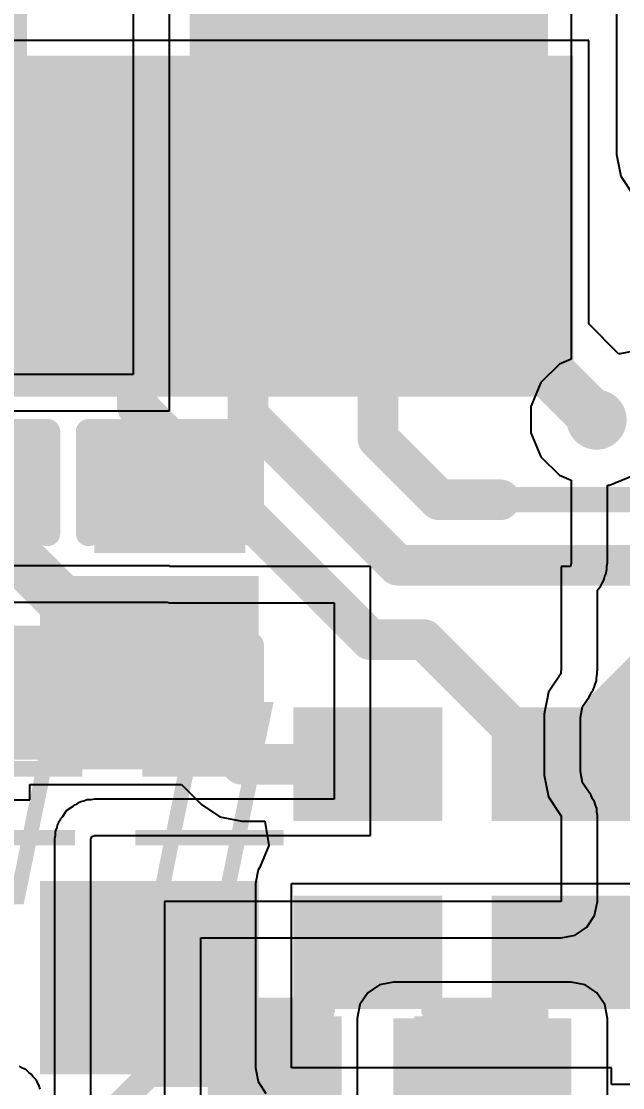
# Model space of a CAD drawing. Header units: millimetres. Extents: x -1.7 to 76.1, y -1.1 to 50.5.
# Drawn here: x 8.61 to 11.61, y 24.44 to 29.77 of the extents above; entities that cross this region are included whole.
import ezdxf

# ---------------------------------------------------------------- set-up
doc = ezdxf.new("R2010")
doc.units = ezdxf.units.MM
for name, color, linetype in [('BottomLayer', 5, 'Continuous'), ('BottomPaste', 16, 'Continuous'), ('BottomSolder', 6, 'Continuous'), ('TopLayer', 1, 'Continuous'), ('TopOverlay', 2, 'Continuous'), ('TopPaste', 8, 'Continuous'), ('TopSolder', 216, 'Continuous'), ('ViaHoleLayer', 16, 'Continuous')]:
    doc.layers.add(name, color=color, linetype=linetype)
doc.styles.add('Arial', font='', dxfattribs={"height": 0.2})
doc.styles.get('Arial').set_extended_font_data('Arial')

# ---------------------------------------------------------------- blocks, each defined once
blk = doc.blocks.new('C___0402_22')
at = {"layer": 'TopLayer'}
for points in [[(-0.6985, -0.3175), (-0.6985, 0.3175), (-0.2412999999999999, 0.3175), (-0.2413, -0.3175)], [(0.2412999999999999, -0.3175), (0.2413, 0.3175), (0.6985, 0.3175), (0.6985, -0.3175)]]:
    blk.add_hatch(color=1, dxfattribs=at).paths.add_polyline_path(points)
at = {"layer": 'TopPaste'}
for points in [[(-0.6985, -0.3175), (-0.6985, 0.3175), (-0.2412999999999999, 0.3175), (-0.2413, -0.3175)], [(0.2412999999999999, -0.3175), (0.2413, 0.3175), (0.6985, 0.3175), (0.6985, -0.3175)]]:
    blk.add_hatch(color=8, dxfattribs=at).paths.add_polyline_path(points)
at = {"layer": 'TopSolder'}
for points in [[(-0.7584998799999999, -0.37749988), (-0.7584998799999999, 0.37749988), (-0.18130012, 0.37749988), (-0.18130012, -0.37749988)], [(0.18130012, -0.37749988), (0.18130012, 0.37749988), (0.7584998799999999, 0.37749988), (0.7584998799999999, -0.37749988)]]:
    blk.add_hatch(color=216, dxfattribs=at).paths.add_polyline_path(points)
at = {"layer": 'TopOverlay', "const_width": 0.127}
for points in [[(-0.7874, 0.4064), (-0.2794, 0.4064)], [(-0.7874, -0.4064), (-0.7874, 0.4064)], [(0.2794, 0.4064), (0.7874, 0.4064)], [(0.7874, -0.4064), (0.7874, 0.4064)], [(-0.7874, -0.4064), (-0.2794, -0.4064)], [(0.2794, -0.4064), (0.7874, -0.4064)]]:
    blk.add_lwpolyline(points, dxfattribs=at)
at = {"layer": 'TopOverlay', "const_width": 0.0635}
for points in [[(-0.8191499999999999, 0.4064, 1), (-0.7556499999999999, 0.4064, 1)], [(-0.8191499999999999, 0.4064, 1), (-0.7556499999999999, 0.4064, 1)], [(-0.31115, 0.4064, 1), (-0.24765, 0.4064, 1)], [(0.24765, 0.4064, 1), (0.31115, 0.4064, 1)], [(0.7556499999999999, 0.4064, 1), (0.8191499999999999, 0.4064, 1)], [(0.7556499999999999, 0.4064, 1), (0.8191499999999999, 0.4064, 1)], [(-0.8191499999999999, -0.4064, 1), (-0.7556499999999999, -0.4064, 1)], [(-0.8191499999999999, -0.4064, 1), (-0.7556499999999999, -0.4064, 1)], [(-0.31115, -0.4064, 1), (-0.24765, -0.4064, 1)], [(0.24765, -0.4064, 1), (0.31115, -0.4064, 1)], [(0.7556499999999999, -0.4064, 1), (0.8191499999999999, -0.4064, 1)], [(0.7556499999999999, -0.4064, 1), (0.8191499999999999, -0.4064, 1)]]:
    blk.add_lwpolyline(points, format="xyb", close=True, dxfattribs=at)
blk = doc.blocks.new('C___0402_40')
at = {"layer": 'TopLayer'}
for points in [[(-0.6985, -0.3175), (-0.6985, 0.3175), (-0.2412999999999999, 0.3175), (-0.2413, -0.3175)], [(0.2412999999999999, -0.3175), (0.2413, 0.3175), (0.6985, 0.3175), (0.6985, -0.3175)]]:
    blk.add_hatch(color=1, dxfattribs=at).paths.add_polyline_path(points)
at = {"layer": 'TopPaste'}
for points in [[(-0.6985, -0.3175), (-0.6985, 0.3175), (-0.2412999999999999, 0.3175), (-0.2413, -0.3175)], [(0.2412999999999999, -0.3175), (0.2413, 0.3175), (0.6985, 0.3175), (0.6985, -0.3175)]]:
    blk.add_hatch(color=8, dxfattribs=at).paths.add_polyline_path(points)
at = {"layer": 'TopSolder'}
for points in [[(-0.7584998799999999, -0.37749988), (-0.7584998799999999, 0.37749988), (-0.18130012, 0.37749988), (-0.18130012, -0.37749988)], [(0.18130012, -0.37749988), (0.18130012, 0.37749988), (0.7584998799999999, 0.37749988), (0.7584998799999999, -0.37749988)]]:
    blk.add_hatch(color=216, dxfattribs=at).paths.add_polyline_path(points)
at = {"layer": 'TopOverlay', "const_width": 0.127}
for points in [[(-0.7874, 0.4064), (-0.7874, -0.4064)], [(-0.7874, 0.4064), (-0.2794, 0.4064)], [(0.2794, 0.4064), (0.7874, 0.4064)], [(0.7874, 0.4064), (0.7874, -0.4064)], [(-0.7874, -0.4064), (-0.2794, -0.4064)], [(0.2794, -0.4064), (0.7874, -0.4064)]]:
    blk.add_lwpolyline(points, dxfattribs=at)
at = {"layer": 'TopOverlay', "const_width": 0.0635}
for points in [[(-0.8191499999999999, 0.4064, 1), (-0.7556499999999999, 0.4064, 1)], [(-0.8191499999999999, 0.4064, 1), (-0.7556499999999999, 0.4064, 1)], [(-0.31115, 0.4064, 1), (-0.24765, 0.4064, 1)], [(0.24765, 0.4064, 1), (0.31115, 0.4064, 1)], [(0.7556499999999999, 0.4064, 1), (0.8191499999999999, 0.4064, 1)], [(0.7556499999999999, 0.4064, 1), (0.8191499999999999, 0.4064, 1)], [(-0.8191499999999999, -0.4064, 1), (-0.7556499999999999, -0.4064, 1)], [(-0.8191499999999999, -0.4064, 1), (-0.7556499999999999, -0.4064, 1)], [(-0.31115, -0.4064, 1), (-0.24765, -0.4064, 1)], [(0.24765, -0.4064, 1), (0.31115, -0.4064, 1)], [(0.7556499999999999, -0.4064, 1), (0.8191499999999999, -0.4064, 1)], [(0.7556499999999999, -0.4064, 1), (0.8191499999999999, -0.4064, 1)]]:
    blk.add_lwpolyline(points, format="xyb", close=True, dxfattribs=at)
blk = doc.blocks.new('C___0402_41')
at = {"layer": 'TopLayer'}
for points in [[(-0.6985, -0.3175), (-0.6985, 0.3175), (-0.2412999999999999, 0.3175), (-0.2413, -0.3175)], [(0.2412999999999999, -0.3175), (0.2413, 0.3175), (0.6985, 0.3175), (0.6985, -0.3175)]]:
    blk.add_hatch(color=1, dxfattribs=at).paths.add_polyline_path(points)
at = {"layer": 'TopPaste'}
for points in [[(-0.6985, -0.3175), (-0.6985, 0.3175), (-0.2412999999999999, 0.3175), (-0.2413, -0.3175)], [(0.2412999999999999, -0.3175), (0.2413, 0.3175), (0.6985, 0.3175), (0.6985, -0.3175)]]:
    blk.add_hatch(color=8, dxfattribs=at).paths.add_polyline_path(points)
at = {"layer": 'TopSolder'}
for points in [[(-0.7584998799999999, -0.37749988), (-0.7584998799999999, 0.37749988), (-0.18130012, 0.37749988), (-0.18130012, -0.37749988)], [(0.18130012, -0.37749988), (0.18130012, 0.37749988), (0.7584998799999999, 0.37749988), (0.7584998799999999, -0.37749988)]]:
    blk.add_hatch(color=216, dxfattribs=at).paths.add_polyline_path(points)
at = {"layer": 'TopOverlay', "const_width": 0.127}
for points in [[(-0.7874, 0.4064), (-0.2794, 0.4064)], [(-0.7874, 0.4064), (-0.7874, -0.4064)], [(0.2794, 0.4064), (0.7874, 0.4064)], [(0.7874, 0.4064), (0.7874, -0.4064)], [(-0.7874, -0.4064), (-0.2794, -0.4064)], [(0.2794, -0.4064), (0.7874, -0.4064)]]:
    blk.add_lwpolyline(points, dxfattribs=at)
at = {"layer": 'TopOverlay', "const_width": 0.0635}
for points in [[(-0.8191499999999999, 0.4064, 1), (-0.7556499999999999, 0.4064, 1)], [(-0.8191499999999999, 0.4064, 1), (-0.7556499999999999, 0.4064, 1)], [(-0.31115, 0.4064, 1), (-0.24765, 0.4064, 1)], [(0.24765, 0.4064, 1), (0.31115, 0.4064, 1)], [(0.7556499999999999, 0.4064, 1), (0.8191499999999999, 0.4064, 1)], [(0.7556499999999999, 0.4064, 1), (0.8191499999999999, 0.4064, 1)], [(-0.8191499999999999, -0.4064, 1), (-0.7556499999999999, -0.4064, 1)], [(-0.8191499999999999, -0.4064, 1), (-0.7556499999999999, -0.4064, 1)], [(-0.31115, -0.4064, 1), (-0.24765, -0.4064, 1)], [(0.24765, -0.4064, 1), (0.31115, -0.4064, 1)], [(0.7556499999999999, -0.4064, 1), (0.8191499999999999, -0.4064, 1)], [(0.7556499999999999, -0.4064, 1), (0.8191499999999999, -0.4064, 1)]]:
    blk.add_lwpolyline(points, format="xyb", close=True, dxfattribs=at)
blk = doc.blocks.new('C___1206_45')
at = {"layer": 'TopLayer'}
for points in [[(-2.032, 0.889), (-0.508, 0.889), (-0.508, -0.889), (-2.032, -0.889)], [(0.508, 0.889), (2.032, 0.889), (2.032, -0.889), (0.508, -0.889)]]:
    blk.add_hatch(color=1, dxfattribs=at).paths.add_polyline_path(points)
at = {"layer": 'TopPaste'}
for points in [[(-2.032, 0.889), (-0.508, 0.889), (-0.508, -0.889), (-2.032, -0.889)], [(0.508, 0.889), (2.032, 0.889), (2.032, -0.889), (0.508, -0.889)]]:
    blk.add_hatch(color=8, dxfattribs=at).paths.add_polyline_path(points)
at = {"layer": 'TopSolder'}
for points in [[(-2.1336, 0.9905999999999999), (-0.4064, 0.9905999999999999), (-0.4064, -0.9905999999999999), (-2.1336, -0.9905999999999999)], [(0.4064, 0.9905999999999999), (2.1336, 0.9905999999999999), (2.1336, -0.9905999999999999), (0.4064, -0.9905999999999999)]]:
    blk.add_hatch(color=216, dxfattribs=at).paths.add_polyline_path(points)
at = {"layer": 'TopOverlay', "const_width": 0.127}
for points in [[(-2.1336, -0.9905999999999999), (-2.1336, 0.9905999999999999)], [(-2.1336, 0.9905999999999999), (-0.6096, 0.9905999999999999)], [(0.6096, 0.9905999999999999), (2.1336, 0.9905999999999999)], [(2.1336, -0.9905999999999999), (2.1336, 0.9905999999999999)], [(-2.1336, -0.9905999999999999), (-0.6096, -0.9905999999999999)], [(0.6096, -0.9905999999999999), (2.1336, -0.9905999999999999)]]:
    blk.add_lwpolyline(points, dxfattribs=at)
at = {"layer": 'TopOverlay', "const_width": 0.0635}
for points in [[(-2.16535, 0.9905999999999999, 1), (-2.10185, 0.9905999999999999, 1)], [(-2.16535, 0.9905999999999999, 1), (-2.10185, 0.9905999999999999, 1)], [(-0.64135, 0.9905999999999999, 1), (-0.57785, 0.9905999999999999, 1)], [(0.57785, 0.9905999999999999, 1), (0.64135, 0.9905999999999999, 1)], [(2.10185, 0.9905999999999999, 1), (2.16535, 0.9905999999999999, 1)], [(2.10185, 0.9905999999999999, 1), (2.16535, 0.9905999999999999, 1)], [(-2.16535, -0.9905999999999999, 1), (-2.10185, -0.9905999999999999, 1)], [(-2.16535, -0.9905999999999999, 1), (-2.10185, -0.9905999999999999, 1)], [(-0.64135, -0.9905999999999999, 1), (-0.57785, -0.9905999999999999, 1)], [(0.57785, -0.9905999999999999, 1), (0.64135, -0.9905999999999999, 1)], [(2.10185, -0.9905999999999999, 1), (2.16535, -0.9905999999999999, 1)], [(2.10185, -0.9905999999999999, 1), (2.16535, -0.9905999999999999, 1)]]:
    blk.add_lwpolyline(points, format="xyb", close=True, dxfattribs=at)
blk = doc.blocks.new('R___0402_B_136')
at = {"layer": 'BottomLayer'}
for points in [[(-0.2413, 0.3175), (-0.2412999999999999, -0.3175), (-0.6985, -0.3175), (-0.6985, 0.3175)], [(0.6985, 0.3175), (0.6985, -0.3175), (0.2413, -0.3175), (0.2412999999999999, 0.3175)]]:
    blk.add_hatch(color=5, dxfattribs=at).paths.add_polyline_path(points)
at = {"layer": 'BottomPaste'}
for points in [[(-0.2413, 0.3175), (-0.2412999999999999, -0.3175), (-0.6985, -0.3175), (-0.6985, 0.3175)], [(0.6985, 0.3175), (0.6985, -0.3175), (0.2413, -0.3175), (0.2412999999999999, 0.3175)]]:
    blk.add_hatch(color=16, dxfattribs=at).paths.add_polyline_path(points)
at = {"layer": 'BottomSolder'}
for points in [[(-0.18629884, 0.37250116), (-0.1862988399999999, -0.37250116), (-0.75350116, -0.37250116), (-0.75350116, 0.37250116)], [(0.75350116, 0.37250116), (0.75350116, -0.37250116), (0.18629884, -0.37250116), (0.1862988399999999, 0.37250116)]]:
    blk.add_hatch(color=6, dxfattribs=at).paths.add_polyline_path(points)
blk = doc.blocks.new('R___0603_B_142')
at = {"layer": 'BottomLayer'}
for points in [[(-1.143, -0.4445), (-1.143, 0.4445), (-0.3809999999999999, 0.4445), (-0.3809999999999999, -0.4445)], [(0.3809999999999999, -0.4445), (0.3809999999999999, 0.4445), (1.143, 0.4445), (1.143, -0.4445)]]:
    blk.add_hatch(color=5, dxfattribs=at).paths.add_polyline_path(points)
at = {"layer": 'BottomPaste'}
for points in [[(-1.143, -0.4445), (-1.143, 0.4445), (-0.3809999999999999, 0.4445), (-0.3809999999999999, -0.4445)], [(0.3809999999999999, -0.4445), (0.3809999999999999, 0.4445), (1.143, 0.4445), (1.143, -0.4445)]]:
    blk.add_hatch(color=16, dxfattribs=at).paths.add_polyline_path(points)
at = {"layer": 'BottomSolder'}
for points in [[(-1.2446, -0.5460999999999999), (-1.2446, 0.5460999999999999), (-0.2794, 0.5460999999999999), (-0.2794, -0.5460999999999999)], [(0.2794, -0.5460999999999999), (0.2794, 0.5460999999999999), (1.2446, 0.5460999999999999), (1.2446, -0.5460999999999999)]]:
    blk.add_hatch(color=6, dxfattribs=at).paths.add_polyline_path(points)
blk = doc.blocks.new('R___0402_B_175')
at = {"layer": 'BottomLayer'}
for points in [[(-0.2413, 0.3175), (-0.2412999999999999, -0.3175), (-0.6985, -0.3175), (-0.6985, 0.3175)], [(0.6985, 0.3175), (0.6985, -0.3175), (0.2413, -0.3175), (0.2412999999999999, 0.3175)]]:
    blk.add_hatch(color=5, dxfattribs=at).paths.add_polyline_path(points)
at = {"layer": 'BottomPaste'}
for points in [[(-0.2413, 0.3175), (-0.2412999999999999, -0.3175), (-0.6985, -0.3175), (-0.6985, 0.3175)], [(0.6985, 0.3175), (0.6985, -0.3175), (0.2413, -0.3175), (0.2412999999999999, 0.3175)]]:
    blk.add_hatch(color=16, dxfattribs=at).paths.add_polyline_path(points)
at = {"layer": 'BottomSolder'}
for points in [[(-0.18629884, 0.37250116), (-0.1862988399999999, -0.37250116), (-0.75350116, -0.37250116), (-0.75350116, 0.37250116)], [(0.75350116, 0.37250116), (0.75350116, -0.37250116), (0.18629884, -0.37250116), (0.1862988399999999, 0.37250116)]]:
    blk.add_hatch(color=6, dxfattribs=at).paths.add_polyline_path(points)
blk = doc.blocks.new('HTSSOP_16_B_221')
at = {"layer": 'BottomLayer'}
for points in [[(-3.649999049999999, 0.54999763), (-2.14999951, 0.54999763), (-2.14999951, 0.09999853), (-3.649999049999999, 0.09999853)], [(-3.649999049999999, -0.10000107), (-2.14999951, -0.10000107), (-2.14999951, -0.55000017), (-3.649999049999999, -0.55000017)], [(-3.649999049999999, -0.75000231), (-2.14999951, -0.75000231), (-2.14999951, -1.20000141), (-3.649999049999999, -1.20000141)], [(-3.649999049999999, -1.40000101), (-2.14999951, -1.40000101), (-2.14999951, -1.85000011), (-3.649999049999999, -1.85000011)], [(-3.649999049999999, -2.05000225), (-2.14999951, -2.05000225), (-2.14999951, -2.50000135), (-3.649999049999999, -2.50000135)]]:
    blk.add_hatch(color=5, dxfattribs=at).paths.add_polyline_path(points)
at = {"layer": 'BottomPaste'}
for points in [[(-3.649999049999999, 0.54999763), (-2.14999951, 0.54999763), (-2.14999951, 0.09999853), (-3.649999049999999, 0.09999853)], [(-3.649999049999999, -0.10000107), (-2.14999951, -0.10000107), (-2.14999951, -0.55000017), (-3.649999049999999, -0.55000017)], [(-3.649999049999999, -0.75000231), (-2.14999951, -0.75000231), (-2.14999951, -1.20000141), (-3.649999049999999, -1.20000141)], [(-3.649999049999999, -1.40000101), (-2.14999951, -1.40000101), (-2.14999951, -1.85000011), (-3.649999049999999, -1.85000011)], [(-3.649999049999999, -2.05000225), (-2.14999951, -2.05000225), (-2.14999951, -2.50000135), (-3.649999049999999, -2.50000135)]]:
    blk.add_hatch(color=16, dxfattribs=at).paths.add_polyline_path(points)
at = {"layer": 'BottomSolder'}
for points in [[(-3.751599049999999, 0.65159763), (-2.04839951, 0.65159763), (-2.04839951, -0.00160147), (-3.751599049999999, -0.00160147)], [(-3.751599049999999, 0.00159893), (-2.04839951, 0.00159893), (-2.04839951, -0.65160017), (-3.751599049999999, -0.65160017)], [(-3.751599049999999, -0.6484023099999999), (-2.04839951, -0.6484023099999999), (-2.04839951, -1.30160141), (-3.751599049999999, -1.30160141)], [(-3.751599049999999, -1.29840101), (-2.04839951, -1.29840101), (-2.04839951, -1.95160011), (-3.751599049999999, -1.95160011)], [(-3.751599049999999, -1.94840225), (-2.04839951, -1.94840225), (-2.04839951, -2.60160135), (-3.751599049999999, -2.60160135)]]:
    blk.add_hatch(color=6, dxfattribs=at).paths.add_polyline_path(points)

msp = doc.modelspace()

# ---------------------------------------------------------------- hatches: boundary and pattern name
at = {"layer": 'BottomLayer'}
h = msp.add_hatch(color=5, dxfattribs=at)
edge = h.paths.add_edge_path()
edge.add_arc((11.48010658, 27.78129826), 0.1499997, 0, 360)
at = {"layer": 'TopLayer'}
h = msp.add_hatch(color=1, dxfattribs=at)
edge = h.paths.add_edge_path()
edge.add_arc((11.48010658, 27.78129826), 0.1499997, 0, 360)
msp.add_hatch(color=1, dxfattribs=at).paths.add_polyline_path([(10.4648, 23.0886), (11.3538, 23.0886), (11.3538, 24.7904), (10.4648, 24.7904)])
at = {"layer": 'ViaHoleLayer'}
h = msp.add_hatch(color=16, dxfattribs=at)
edge = h.paths.add_edge_path()
edge.add_arc((11.48010658, 27.78129826), 0.0999998, 0, 360)

# ---------------------------------------------------------------- linework, layer by layer
at = {"layer": 'BottomLayer'}
for p, q in [((11.5793266, 30.45224796), (11.5793266, 29.10601494)), ((11.44080262, 29.67619922), (6.085205, 29.67619922)), ((11.44080262, 28.26009842), (11.44080262, 29.67619922)), ((11.5793266, 29.10601494), (11.57932406, 29.10600224)), ((11.57932406, 29.10600224), (11.60101058, 28.99698544)), ((11.60101058, 28.99698544), (11.66276306, 28.904565)), ((11.59034512, 28.11055592), (11.44080262, 28.26009842)), ((11.71946094, 28.1333067), (11.59615156, 28.10961866)), ((11.59615156, 28.10961866), (11.59034512, 28.11055592)), ((8.64870254, 25.8826), (8.64870254, 25.9588)), ((8.64870254, 25.9588), (9.40625754, 25.9588)), ((9.40625754, 25.9588), (9.5060897, 25.85897038)), ((7.65810254, 25.8826), (8.64870254, 25.8826)), ((9.5060897, 25.85897038), (9.50609478, 25.85896276)), ((9.50609478, 25.85896276), (9.59851522, 25.79721028)), ((9.59851522, 25.79721028), (9.707532019999999, 25.7755263)), ((9.707532019999999, 25.7755263), (9.82232986, 25.7755263)), ((9.82232986, 25.7755263), (9.842497459999999, 25.654)), ((9.842497459999999, 25.654), (9.797562319999999, 25.54561312)), ((9.78931748, 25.5332738), (9.77551766, 25.46390132)), ((9.797562319999999, 25.54561312), (9.78931748, 25.5332738)), ((9.77551766, 25.46390132), (9.77551766, 24.54439846)), ((9.9568, 24.54439846), (9.9568, 25.46390132)), ((9.9568, 25.46390132), (11.6610003, 25.46390132)), ((8.61233736, 24.5415689), (8.59750122, 24.55148252)), ((8.62882704, 24.53474138), (8.61233736, 24.5415689)), ((8.63196902, 24.5326408), (8.62882704, 24.53474138)), ((8.63197664, 24.53263826), (8.63196902, 24.5326408)), ((8.64460298, 24.52001192), (8.63197664, 24.53263826)), ((8.65631492, 24.51218618), (8.64460298, 24.52001192)), ((8.66413558, 24.50047932), (8.65631492, 24.51218618)), ((9.77551766, 24.54439846), (9.78931748, 24.47502598)), ((11.55480036, 24.54439846), (9.9568, 24.54439846)), ((11.55480036, 24.4602), (11.55480036, 24.54439846)), ((8.68198416, 24.48263582), (8.66413558, 24.50047932)), ((8.6819867, 24.4826282), (8.68198416, 24.48263582)), ((8.68199432, 24.48262058), (8.6819867, 24.4826282)), ((8.691661559999998, 24.4592856), (8.68199432, 24.48262058)), ((8.69561126, 24.45337248), (8.691661559999998, 24.4592856)), ((8.6969981, 24.44640272), (8.69561126, 24.45337248)), ((9.78931748, 24.47502598), (9.82861382, 24.41621228)), ((12.827, 24.4602), (11.55480036, 24.4602)), ((8.700894459999999, 24.43700218), (8.6969981, 24.44640272))]:
    msp.add_line(p, q, dxfattribs=at)
for points, const_width in [([(11.03800434, 28.2234005), (11.03800434, 28.74840072)], 0.254), ([(9.08800316, 28.74840072), (9.186224959999999, 28.65017892)], 0.2032), ([(9.7380044, 27.80319814), (9.7380044, 28.74840072)], 0.2032), ([(10.3880031, 27.6865969), (10.3880031, 28.74840072)], 0.2032), ([(9.186224959999999, 27.84696742), (9.186224959999999, 28.65017892)], 0.2032), ([(11.03800434, 28.2234005), (11.48010658, 27.78129826)], 0.254), ([(9.186224959999999, 27.84696742), (10.00759238, 27.0256)], 0.2032), ([(9.7380044, 27.80319814), (10.4868218, 27.05438074)], 0.2032), ([(10.3880031, 27.6865969), (10.6934, 27.3812)], 0.2032), ([(10.6934, 27.3812), (10.99820254, 27.3812)], 0.2032), ([(10.99820254, 27.3812), (11.8488206, 27.3812)], 0.127), ([(8.43800446, 27.24899554), (8.928099999999999, 26.7589)], 0.254), ([(10.00759238, 27.0256), (10.0076, 27.0256)], 0.2032), ([(10.0076, 27.0256), (10.3505, 26.6827)], 0.2032), ([(10.4868218, 27.05438074), (11.07682824, 27.05438074)], 0.2032), ([(11.07682824, 27.05438074), (11.80126672, 27.05438074)], 0.2032), ([(8.928099999999999, 26.6954), (8.928099999999999, 26.7589)], 0.254), ([(8.928099999999999, 26.6954), (9.182099999999998, 26.4414)], 0.254), ([(10.3505, 26.6827), (10.6172, 26.6827)], 0.2032), ([(10.6172, 26.6827), (11.20139746, 26.09850253999999)], 0.2032), ([(9.2456, 26.5176), (9.309099999999999, 26.5176)], 0.2032), ([(9.309099999999999, 26.5176), (9.5885, 26.2382)], 0.2032), ([(9.182099999999998, 26.4414), (9.2456, 26.4414)], 0.254), ([(11.4173, 26.0604), (11.7475, 26.3906)], 0.127), ([(9.5885, 26.17943202), (9.5885, 26.2382)], 0.2032), ([(9.5885, 26.17943202), (9.707532019999999, 26.0604)], 0.2032), ([(9.707532019999999, 26.0604), (10.4394, 26.0604)], 0.2032), ([(11.20139746, 26.09850253999999), (11.31261644, 26.09850253999999)], 0.2032), ([(11.3284, 26.0604), (11.4173, 26.0604)], 0.127)]:
    msp.add_lwpolyline(points, dxfattribs=dict(at, const_width=const_width))
for points, const_width in [([(10.97450434, 28.74840072, 1), (11.10150434, 28.74840072, 1)], 0.127), ([(9.037203159999999, 28.74840072, 1), (9.138803159999998, 28.74840072, 1)], 0.1016), ([(9.687204399999999, 28.74840072, 1), (9.7888044, 28.74840072, 1)], 0.1016), ([(10.3372031, 28.74840072, 1), (10.4388031, 28.74840072, 1)], 0.1016), ([(9.13542496, 28.65017892, 1), (9.23702496, 28.65017892, 1)], 0.1016), ([(9.13542496, 28.65017892, 1), (9.23702496, 28.65017892, 1)], 0.1016), ([(10.97450434, 28.2234005, 1), (11.10150434, 28.2234005, 1)], 0.127), ([(10.97450434, 28.2234005, 1), (11.10150434, 28.2234005, 1)], 0.127), ([(9.13542496, 27.84696742, 1), (9.23702496, 27.84696742, 1)], 0.1016), ([(9.13542496, 27.84696742, 1), (9.23702496, 27.84696742, 1)], 0.1016), ([(9.687204399999999, 27.80319814, 1), (9.7888044, 27.80319814, 1)], 0.1016), ([(9.687204399999999, 27.80319814, 1), (9.7888044, 27.80319814, 1)], 0.1016), ([(11.41660658, 27.78129826, 1), (11.54360658, 27.78129826, 1)], 0.127), ([(10.3372031, 27.6865969, 1), (10.4388031, 27.6865969, 1)], 0.1016), ([(10.3372031, 27.6865969, 1), (10.4388031, 27.6865969, 1)], 0.1016), ([(10.6426, 27.3812, 1), (10.7442, 27.3812, 1)], 0.1016), ([(10.6426, 27.3812, 1), (10.7442, 27.3812, 1)], 0.1016), ([(10.94740254, 27.3812, 1), (11.04900254, 27.3812, 1)], 0.1016), ([(10.96645254, 27.3812, 1), (11.02995254, 27.3812, 1)], 0.0635), ([(9.95679238, 27.0256, 1), (10.05839238, 27.0256, 1)], 0.1016), ([(9.95679238, 27.0256, 1), (10.05839238, 27.0256, 1)], 0.1016), ([(9.9568, 27.0256, 1), (10.0584, 27.0256, 1)], 0.1016), ([(9.9568, 27.0256, 1), (10.0584, 27.0256, 1)], 0.1016), ([(10.4360218, 27.05438074, 1), (10.5376218, 27.05438074, 1)], 0.1016), ([(10.4360218, 27.05438074, 1), (10.5376218, 27.05438074, 1)], 0.1016), ([(11.02602824, 27.05438074, 1), (11.12762824, 27.05438074, 1)], 0.1016), ([(11.02602824, 27.05438074, 1), (11.12762824, 27.05438074, 1)], 0.1016), ([(8.8646, 26.7589, 1), (8.991599999999998, 26.7589, 1)], 0.127), ([(8.8646, 26.7589, 1), (8.991599999999998, 26.7589, 1)], 0.127), ([(8.8646, 26.6954, 1), (8.991599999999998, 26.6954, 1)], 0.127), ([(8.8646, 26.6954, 1), (8.991599999999998, 26.6954, 1)], 0.127), ([(10.2997, 26.6827, 1), (10.4013, 26.6827, 1)], 0.1016), ([(10.2997, 26.6827, 1), (10.4013, 26.6827, 1)], 0.1016), ([(10.5664, 26.6827, 1), (10.668, 26.6827, 1)], 0.1016), ([(10.5664, 26.6827, 1), (10.668, 26.6827, 1)], 0.1016), ([(9.194799999999999, 26.5176, 1), (9.296399999999998, 26.5176, 1)], 0.1016), ([(9.258299999999998, 26.5176, 1), (9.3599, 26.5176, 1)], 0.1016), ([(9.258299999999998, 26.5176, 1), (9.3599, 26.5176, 1)], 0.1016), ([(9.118599999999999, 26.4414, 1), (9.2456, 26.4414, 1)], 0.127), ([(9.118599999999999, 26.4414, 1), (9.2456, 26.4414, 1)], 0.127), ([(9.182099999999998, 26.4414, 1), (9.309099999999999, 26.4414, 1)], 0.127), ([(9.5377, 26.2382, 1), (9.6393, 26.2382, 1)], 0.1016), ([(9.5377, 26.2382, 1), (9.6393, 26.2382, 1)], 0.1016), ([(9.5377, 26.17943202, 1), (9.6393, 26.17943202, 1)], 0.1016), ([(9.5377, 26.17943202, 1), (9.6393, 26.17943202, 1)], 0.1016), ([(9.65673202, 26.0604, 1), (9.75833202, 26.0604, 1)], 0.1016), ([(9.65673202, 26.0604, 1), (9.75833202, 26.0604, 1)], 0.1016), ([(10.3886, 26.0604, 1), (10.4902, 26.0604, 1)], 0.1016), ([(11.15059746, 26.09850253999999, 1), (11.25219746, 26.09850253999999, 1)], 0.1016), ([(11.15059746, 26.09850253999999, 1), (11.25219746, 26.09850253999999, 1)], 0.1016), ([(11.26181644, 26.09850253999999, 1), (11.36341644, 26.09850253999999, 1)], 0.1016), ([(11.29665, 26.0604, 1), (11.36015, 26.0604, 1)], 0.0635), ([(11.38555, 26.0604, 1), (11.44905, 26.0604, 1)], 0.0635), ([(11.38555, 26.0604, 1), (11.44905, 26.0604, 1)], 0.0635)]:
    msp.add_lwpolyline(points, format="xyb", close=True, dxfattribs=dict(at, const_width=const_width))
at = {"layer": 'TopLayer'}
for p, q in [((9.165920199999999, 29.85273176), (9.165920199999999, 28.00698234)), ((9.34720254, 27.8257), (9.34720254, 29.85273176)), ((11.3538, 29.87954654), (11.3538, 28.08378686)), ((11.3538, 28.08378686), (11.29442242, 28.05919204)), ((11.29442242, 28.05919204), (11.2022128, 27.96698242)), ((9.165920199999999, 28.00698234), (6.924652139999999, 28.00698234)), ((11.2022128, 27.96698242), (11.15230688, 27.8465026)), ((6.924657219999999, 27.8257), (9.34720254, 27.8257)), ((11.15230688, 27.8465026), (11.15230688, 27.71609392)), ((11.15230688, 27.71609392), (11.2022128, 27.5956141)), ((11.2022128, 27.5956141), (11.29442242, 27.50340448)), ((11.29442242, 27.50340448), (11.3538, 27.47880966)), ((11.54531092, 27.45349856), (11.66579074, 27.50340448)), ((11.3538, 27.47880966), (11.3538, 27.06636954)), ((11.53508234, 27.06636954), (11.53508234, 27.45349856)), ((11.53508234, 27.45349856), (11.54531092, 27.45349856)), ((11.35270272, 27.06423848), (11.34958868, 27.04850064)), ((11.35315484, 27.06533068), (11.35270272, 27.06423848)), ((11.35377968, 27.06626794), (11.35315484, 27.06533068)), ((11.3538, 27.06636954), (11.35377968, 27.06626794)), ((11.53159746, 27.04884608), (11.53508234, 27.06636954)), ((9.34720254, 27.051), (6.92466738, 27.051)), ((9.34720254, 27.04850064), (9.34720254, 27.051)), ((10.3505, 27.04850064), (9.34720254, 27.04850064)), ((10.3505, 25.7048), (10.3505, 27.04850064)), ((11.34958868, 27.04850064), (11.303, 27.04850064)), ((11.303, 27.04850064), (11.303, 26.53192814)), ((11.52183878, 26.99979106), (11.52742424, 27.01331402)), ((11.52742424, 27.01331402), (11.53025634, 27.0276193)), ((11.53025634, 27.0276193), (11.53154158, 27.03071556)), ((11.53154158, 27.03071556), (11.5315619, 27.03081716)), ((11.5315619, 27.03095686), (11.53161524, 27.0310864)), ((11.5315619, 27.03081716), (11.5315619, 27.03095686)), ((11.53161524, 27.0310864), (11.53159746, 27.04884608)), ((11.50041896, 26.9479395), (11.50719822, 26.96435298)), ((11.50719822, 26.96435298), (11.5170712, 26.97912816)), ((11.5170712, 26.97912816), (11.52021572, 26.99493966)), ((11.52021572, 26.99493966), (11.5206526, 26.99599376)), ((11.5206526, 26.99599376), (11.52067038, 26.99608012)), ((11.52067038, 26.99608012), (11.52128252, 26.99699706)), ((11.52128252, 26.99699706), (11.52183878, 26.99979106)), ((11.48428234, 26.93005282), (11.48774944, 26.93524458)), ((11.48428234, 26.53192814), (11.48428234, 26.93005282)), ((11.48774944, 26.93524458), (11.50041896, 26.9479395)), ((6.92466738, 26.86971766), (9.33463716, 26.86971766)), ((9.33463716, 26.86971766), (9.34720254, 26.8672183)), ((9.34720254, 26.8672183), (10.16921766, 26.8672183)), ((10.16921766, 26.8672183), (10.16921766, 25.88608234)), ((11.303, 26.53192814), (11.3012601, 26.52318038)), ((11.48254244, 26.52318038), (11.48428234, 26.53192814)), ((11.29133886, 26.49749082), (11.25953552, 26.44989122)), ((11.29183416, 26.49822996), (11.29133886, 26.49749082)), ((11.29133886, 26.49749082), (11.29133886, 26.49749082)), ((11.30125502, 26.51233204), (11.29183416, 26.49822996)), ((11.30125756, 26.51233458), (11.30125502, 26.51233204)), ((11.3012601, 26.51233965999999), (11.30125756, 26.51233458)), ((11.3012601, 26.52318038), (11.3012601, 26.51234474)), ((11.3012601, 26.51234474), (11.3012601, 26.51233965999999)), ((11.47223004, 26.46049826), (11.47905502, 26.47698032)), ((11.47905502, 26.48780326), (11.4790601, 26.4878185)), ((11.47905502, 26.47698032), (11.47905502, 26.48780326)), ((11.4790601, 26.4878185), (11.47951222, 26.4900918)), ((11.47951222, 26.4900918), (11.48208524, 26.49948726)), ((11.4812699, 26.50594902), (11.48254244, 26.51233965999999)), ((11.48208524, 26.49948726), (11.4812699, 26.50594902)), ((11.48254244, 26.51233965999999), (11.48254244, 26.52318038)), ((11.23950762, 26.41991414), (11.23247436, 26.38455988)), ((11.25953298, 26.4498836), (11.23950762, 26.41991414)), ((11.25953552, 26.44989122), (11.25953298, 26.4498836)), ((11.45199386, 26.4116312), (11.45637282, 26.42220776)), ((11.45637282, 26.42220776), (11.463401, 26.43126286)), ((11.463401, 26.43126286), (11.46512312, 26.43754682)), ((11.46512312, 26.43754682), (11.46874008, 26.44295956)), ((11.46874008, 26.44295956), (11.47223004, 26.46049826)), ((11.23246928, 26.38454718), (11.22130598, 26.32842588)), ((11.23247436, 26.38455988), (11.23246928, 26.38454718)), ((11.41026928, 26.34918022), (11.44243076, 26.39731576)), ((11.44243076, 26.39731576), (11.44248156, 26.39743768)), ((11.44248156, 26.39743768), (11.442573, 26.39752912)), ((11.442573, 26.39752912), (11.45199386, 26.4116312)), ((11.22130598, 26.32841572), (11.2178211, 26.31089734)), ((11.22130598, 26.32842588), (11.22130598, 26.32841572)), ((11.39910598, 26.29305892), (11.41026928, 26.34918022)), ((11.2178211, 26.31089734), (11.21782364, 26.31088464)), ((11.21782364, 26.31088464), (11.21782364, 26.29305892)), ((11.21782364, 26.29305892), (11.21782364, 26.02395354)), ((11.39910598, 26.02395354), (11.39910598, 26.29305892)), ((11.21782364, 26.02395354), (11.21782364, 26.00609734)), ((11.21782364, 26.00609734), (11.23950762, 25.89708054)), ((11.41027436, 25.96780938), (11.39910598, 26.02395354)), ((11.45085594, 25.9070729), (11.41027436, 25.96780938)), ((11.23950762, 25.89708054), (11.3012601, 25.8046601)), ((11.45368804, 25.9042408), (11.45085594, 25.9070729)), ((11.46044698, 25.8879213), (11.45368804, 25.9042408)), ((11.47029964, 25.87324518), (11.46044698, 25.8879213)), ((8.863426519999999, 25.84906184), (8.83093738, 25.82735246)), ((8.868382059999998, 25.85402246), (8.863426519999999, 25.84906184)), ((8.870596939999999, 25.85550328), (8.868382059999998, 25.85402246)), ((8.87708664, 25.85819314), (8.870596939999999, 25.85550328)), ((8.88973838, 25.8666488), (8.87708664, 25.85819314)), ((8.899761219999998, 25.87079916), (8.88973838, 25.8666488)), ((8.90198118, 25.87228252), (8.899761219999998, 25.87079916)), ((8.91947162, 25.87576232), (8.90198118, 25.87228252)), ((8.935938440000001, 25.8825873), (8.91947162, 25.87576232)), ((8.95381242, 25.88259238), (8.935938440000001, 25.8825873)), ((8.971353659999998, 25.88608234), (8.95381242, 25.88259238)), ((10.16921766, 25.88608234), (8.971353659999998, 25.88608234)), ((11.47033774, 25.87315374), (11.47029964, 25.87324518)), ((11.47036568, 25.87300896), (11.47033774, 25.87315374)), ((11.47044188, 25.8728972), (11.47036568, 25.87300896)), ((11.47045204, 25.87284894), (11.47044188, 25.8728972)), ((11.47048252, 25.87280322), (11.47045204, 25.87284894)), ((11.4739674, 25.85528992), (11.47048252, 25.87280322)), ((11.48075936, 25.83889168), (11.4739674, 25.85528992)), ((11.48075936, 25.82131996), (11.48075936, 25.83889168)), ((8.80006622, 25.78114732), (8.791641039999998, 25.76853875999999)), ((8.80274846, 25.7876294), (8.80006622, 25.78114732)), ((8.8042242, 25.7898392), (8.80274846, 25.7876294)), ((8.8065864, 25.79220394), (8.8042242, 25.7898392)), ((8.80784878, 25.79487348), (8.8065864, 25.79220394)), ((8.81137176, 25.79807134), (8.80784878, 25.79487348)), ((8.83092976, 25.82734484), (8.81137176, 25.79807134)), ((8.83093738, 25.82735246), (8.83092976, 25.82734484)), ((11.3012601, 25.8046601), (11.30295936, 25.80352472)), ((11.30295936, 25.80352472), (11.3029619, 25.80352218)), ((11.3029619, 25.80352218), (11.303, 25.80343074)), ((11.303, 25.80343074), (11.303, 25.3746)), ((11.4842798, 25.80381174), (11.48075936, 25.82131996)), ((11.48424424, 25.80362632), (11.4842798, 25.80381174)), ((11.48428234, 25.80343074), (11.48424424, 25.80362632)), ((11.48428234, 25.3746), (11.48428234, 25.80343074)), ((8.7776304, 25.7308985), (8.77741196, 25.72641794)), ((8.777635479999999, 25.73091882), (8.7776304, 25.7308985)), ((8.78339112, 25.7431032), (8.777635479999999, 25.73091882)), ((8.78601748, 25.75630358), (8.78339112, 25.7431032)), ((8.787488139999999, 25.75850322), (8.78601748, 25.75630358)), ((8.78749068, 25.758521), (8.787488139999999, 25.75850322)), ((8.791641039999998, 25.76853875999999), (8.78749068, 25.758521)), ((8.77570254, 25.70444694), (8.772217659999999, 25.6869311)), ((8.772217659999999, 25.6869311), (8.772217659999999, 24.2799997)), ((8.77741196, 25.72641794), (8.77569746, 25.7222752)), ((8.77569746, 25.7222752), (8.77570254, 25.70444694)), ((8.953499999999998, 25.6869311), (8.95350508, 25.68695142)), ((8.953499999999998, 24.22507728), (8.953499999999998, 25.6869311)), ((8.95350508, 25.68695142), (8.95498082, 25.68916122)), ((8.95498082, 25.68916122), (8.9591261, 25.69917136)), ((8.9591261, 25.69917136), (8.96913878, 25.70331918)), ((8.96913878, 25.70331918), (8.971353659999998, 25.7048)), ((8.971353659999998, 25.7048), (8.97135874, 25.7048)), ((8.97135874, 25.7048), (10.3505, 25.7048)), ((11.303, 25.3746), (9.3218, 25.3746)), ((9.3218, 25.3746), (9.3218, 24.85411844)), ((11.47048252, 25.30522752), (11.48428234, 25.3746)), ((11.43118618, 25.24641382), (11.47048252, 25.30522752)), ((11.303, 25.19331766), (11.37237248, 25.20711748)), ((11.37237248, 25.20711748), (11.43118618, 25.24641382)), ((9.503082339999999, 24.85411844), (9.503082339999999, 25.19331766)), ((9.503082339999999, 25.19331766), (11.303, 25.19331766)), ((10.39542752, 24.95788252), (10.33661382, 24.91858618)), ((10.4648, 24.97168234), (10.39542752, 24.95788252)), ((11.3538, 24.97168234), (10.4648, 24.97168234)), ((11.42317248, 24.95788252), (11.3538, 24.97168234)), ((11.48198618, 24.91858618), (11.42317248, 24.95788252)), ((10.33661382, 24.91858618), (10.29731748, 24.85977248)), ((11.52128252, 24.85977248), (11.48198618, 24.91858618)), ((9.3218, 24.85411844), (9.3218, 22.7762689)), ((9.503082339999999, 22.7762689), (9.503082339999999, 24.85411844)), ((10.29731748, 24.85977248), (10.28351766, 24.7904)), ((11.53508234, 24.7904), (11.52128252, 24.85977248)), ((10.28351766, 24.7904), (10.28351766, 23.0886)), ((11.53508234, 24.1967004), (11.53508234, 24.7904))]:
    msp.add_line(p, q, dxfattribs=at)
at = {"layer": 'TopLayer', "const_width": 0.2032}
for points in [[(11.50269734, 26.31089734), (11.83530018, 26.64350018)], [(11.50269734, 26.00609734), (11.50269734, 26.31089734)]]:
    msp.add_lwpolyline(points, dxfattribs=at)
at = {"layer": 'TopLayer', "const_width": 0.1016}
for points in [[(11.45189734, 26.31089734, 1), (11.55349734, 26.31089734, 1)], [(11.45189734, 26.31089734, 1), (11.55349734, 26.31089734, 1)], [(11.45189734, 26.00609734, 1), (11.55349734, 26.00609734, 1)]]:
    msp.add_lwpolyline(points, format="xyb", close=True, dxfattribs=at)
at = {"layer": 'TopOverlay', "const_width": 0.127}
for points in [[(8.9408, 24.2062), (9.2456, 24.511)], [(9.2456, 24.511), (9.6012, 24.511)]]:
    msp.add_lwpolyline(points, dxfattribs=at)
at = {"layer": 'TopOverlay', "const_width": 0.0635}
for points in [[(9.21385, 24.511, 1), (9.27735, 24.511, 1)], [(9.21385, 24.511, 1), (9.27735, 24.511, 1)], [(9.569449999999998, 24.511, 1), (9.63295, 24.511, 1)]]:
    msp.add_lwpolyline(points, format="xyb", close=True, dxfattribs=at)

# ---------------------------------------------------------------- block references
for name, p, rotation in [('HTSSOP_16_B_221', (8.763002539999999, 31.6484), 90), ('C___0402_41', (8.3309333, 26.93359866), 90), ('C___0402_40', (9.34866812, 26.93359866), 90), ('R___0603_B_142', (9.2456, 25.7556), 90), ('R___0402_B_136', (10.3378, 25.5905), 270), ('R___0402_B_175', (11.3284, 25.5905), 90)]:
    msp.add_blockref(name, p, dxfattribs=dict(rotation=rotation))
for name, p in [('C___1206_45', (9.040398479999999, 28.9814)), ('C___0402_22', (10.3886, 24.42390848))]:
    msp.add_blockref(name, p)

# ---------------------------------------------------------------- texts
at = {"layer": 'TopOverlay', "style": 'Arial'}
for p in [(8.128, 25.3600966), (9.1694, 25.3600966)]:
    msp.add_text('#', height=1.016, dxfattribs=at).set_placement(p)

doc.saveas('drawing.dxf')
